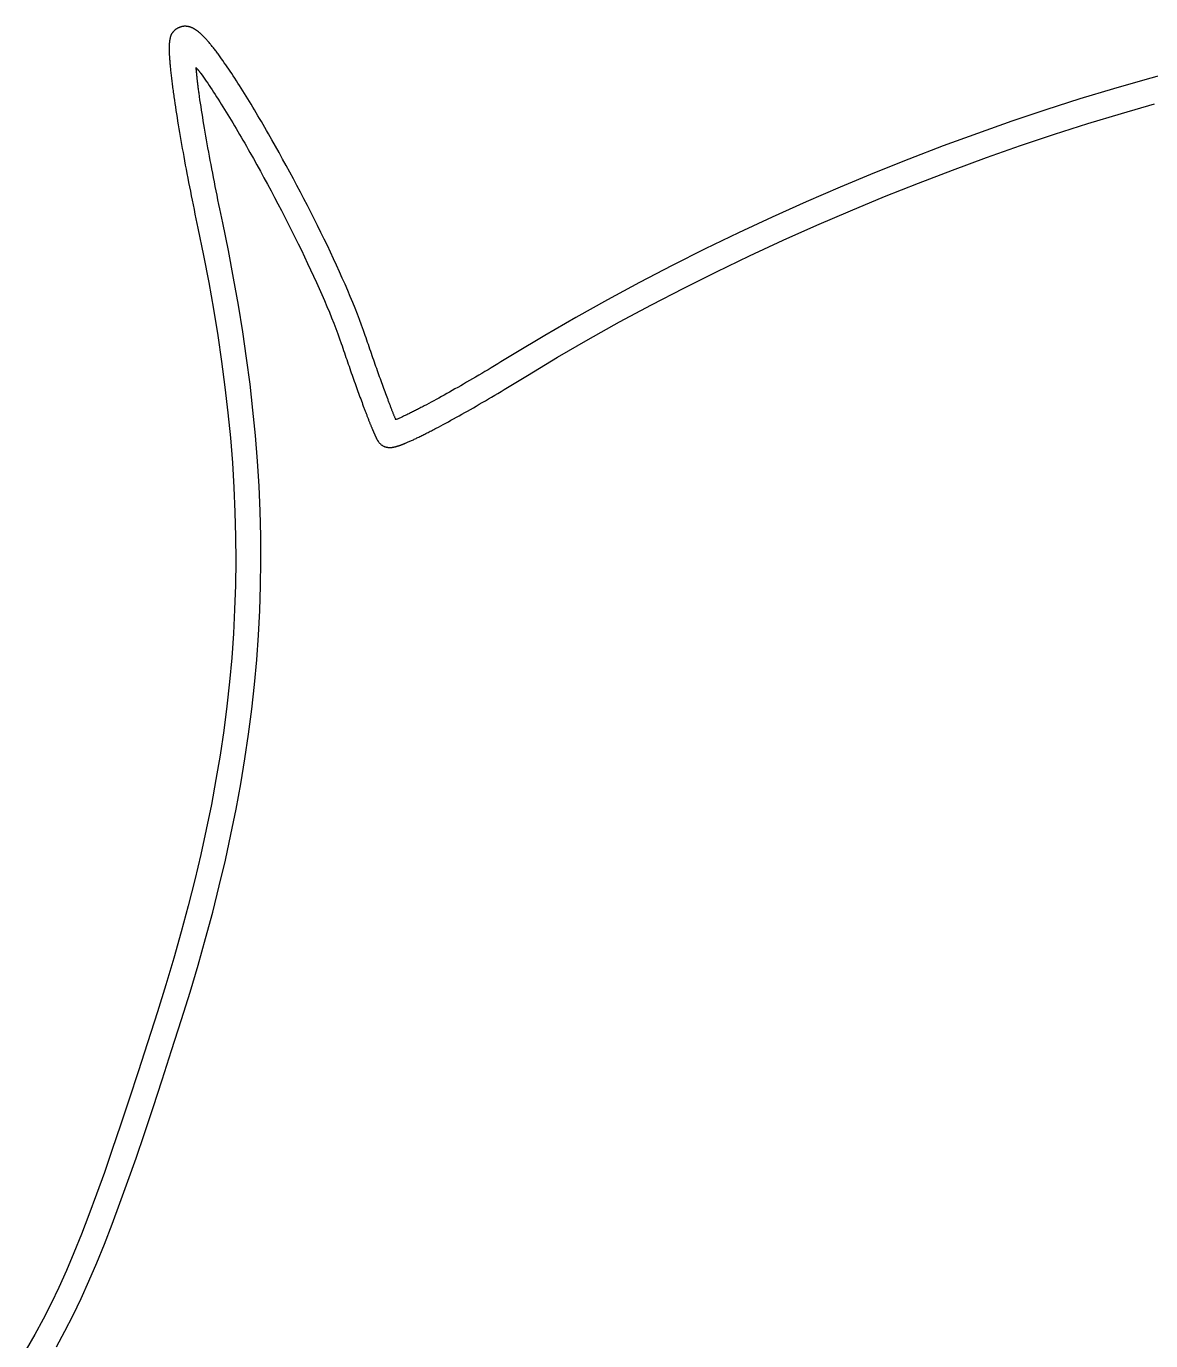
# Model space of a CAD drawing. Header units: metres. Extents: x 0 to 745, y 0 to 539.
# Drawn here: x 344.99 to 380.48, y 433.15 to 474.63 of the extents above; entities that cross this region are included whole.
import ezdxf

# ---------------------------------------------------------------- set-up
doc = ezdxf.new("R2010")
doc.units = ezdxf.units.M

msp = doc.modelspace()

# ---------------------------------------------------------------- linework, layer by layer
at = {"layer": '2', "color": 7}
for p, q in [((349.665817, 474.498399), (349.6578, 474.490622)), ((349.674133, 474.505998), (349.665817, 474.498399)), ((349.682731, 474.513415), (349.674133, 474.505998)), ((349.691598, 474.520645), (349.682731, 474.513415)), ((349.700718, 474.527685), (349.691598, 474.520645)), ((349.710077, 474.53453), (349.700718, 474.527685)), ((349.719659, 474.541175), (349.710077, 474.53453)), ((349.72945, 474.547617), (349.719659, 474.541175)), ((349.739436, 474.553851), (349.72945, 474.547617)), ((349.7496, 474.559873), (349.739436, 474.553851)), ((349.759928, 474.565678), (349.7496, 474.559873)), ((349.770406, 474.571263), (349.759928, 474.565678)), ((349.781019, 474.576622), (349.770406, 474.571263)), ((349.791751, 474.581752), (349.781019, 474.576622)), ((349.802588, 474.586648), (349.791751, 474.581752)), ((349.813515, 474.591306), (349.802588, 474.586648)), ((349.824517, 474.595722), (349.813515, 474.591306)), ((349.835579, 474.599891), (349.824517, 474.595722)), ((349.846687, 474.603809), (349.835579, 474.599891)), ((349.857825, 474.607472), (349.846687, 474.603809)), ((349.868979, 474.610875), (349.857825, 474.607472)), ((349.880134, 474.614015), (349.868979, 474.610875)), ((349.891274, 474.616886), (349.880134, 474.614015)), ((349.902386, 474.619485), (349.891274, 474.616886)), ((349.913454, 474.621807), (349.902386, 474.619485)), ((349.924464, 474.623848), (349.913454, 474.621807)), ((349.9354, 474.625603), (349.924464, 474.623848)), ((349.946247, 474.627069), (349.9354, 474.625603)), ((349.956992, 474.628241), (349.946247, 474.627069)), ((349.967618, 474.629114), (349.956992, 474.628241)), ((349.978112, 474.629685), (349.967618, 474.629114)), ((349.98845, 474.630009), (349.978112, 474.629685)), ((349.998621, 474.630146), (349.98845, 474.630009)), ((350.008628, 474.630101), (349.998621, 474.630146)), ((350.018474, 474.629882), (350.008628, 474.630101)), ((350.02816, 474.629492), (350.018474, 474.629882)), ((350.037689, 474.628939), (350.02816, 474.629492)), ((350.047062, 474.628226), (350.037689, 474.628939)), ((350.056283, 474.627361), (350.047062, 474.628226)), ((350.065352, 474.626348), (350.056283, 474.627361)), ((350.074274, 474.625193), (350.065352, 474.626348)), ((350.083049, 474.623903), (350.074274, 474.625193)), ((350.09168, 474.622481), (350.083049, 474.623903)), ((350.100169, 474.620935), (350.09168, 474.622481)), ((350.108518, 474.619269), (350.100169, 474.620935)), ((350.11673, 474.61749), (350.108518, 474.619269)), ((350.124807, 474.615602), (350.11673, 474.61749)), ((350.13275, 474.613612), (350.124807, 474.615602)), ((350.140563, 474.611525), (350.13275, 474.613612)), ((350.148247, 474.609346), (350.140563, 474.611525)), ((350.155805, 474.607082), (350.148247, 474.609346)), ((350.163239, 474.604738), (350.155805, 474.607082)), ((350.17055, 474.602319), (350.163239, 474.604738)), ((350.177742, 474.599832), (350.17055, 474.602319)), ((350.184817, 474.597281), (350.177742, 474.599832)), ((350.191776, 474.594672), (350.184817, 474.597281)), ((350.198622, 474.592012), (350.191776, 474.594672)), ((350.205357, 474.589305), (350.198622, 474.592012)), ((350.211983, 474.586557), (350.205357, 474.589305)), ((350.218503, 474.583774), (350.211983, 474.586557)), ((350.224918, 474.580962), (350.218503, 474.583774)), ((350.231232, 474.578125), (350.224918, 474.580962)), ((350.243626, 474.572376), (350.231232, 474.578125)), ((350.255755, 474.566518), (350.243626, 474.572376)), ((350.267629, 474.56055), (350.255755, 474.566518)), ((350.279259, 474.554475), (350.267629, 474.56055)), ((350.290656, 474.548292), (350.279259, 474.554475)), ((350.30183, 474.542004), (350.290656, 474.548292)), ((350.312791, 474.53561), (350.30183, 474.542004)), ((350.323549, 474.529112), (350.312791, 474.53561)), ((350.334115, 474.522511), (350.323549, 474.529112)), ((350.3445, 474.515807), (350.334115, 474.522511)), ((350.354714, 474.509003), (350.3445, 474.515807)), ((350.364767, 474.502098), (350.354714, 474.509003)), ((350.374669, 474.495093), (350.364767, 474.502098)), ((350.384431, 474.487991), (350.374669, 474.495093)), ((349.503323, 474.080969), (349.502927, 474.075126)), ((349.503742, 474.086796), (349.503323, 474.080969)), ((349.504184, 474.09261), (349.503742, 474.086796)), ((349.504651, 474.098413), (349.504184, 474.09261)), ((349.505144, 474.104209), (349.504651, 474.098413)), ((349.505664, 474.109999), (349.505144, 474.104209)), ((349.506212, 474.115785), (349.505664, 474.109999)), ((349.50679, 474.12157), (349.506212, 474.115785)), ((349.507399, 474.127356), (349.50679, 474.12157)), ((349.50804, 474.133146), (349.507399, 474.127356)), ((349.508714, 474.138942), (349.50804, 474.133146)), ((349.509423, 474.144745), (349.508714, 474.138942)), ((349.510167, 474.15056), (349.509423, 474.144745)), ((349.510947, 474.156387), (349.510167, 474.15056)), ((349.511766, 474.162229), (349.510947, 474.156387)), ((349.512624, 474.168089), (349.511766, 474.162229)), ((349.513522, 474.173969), (349.512624, 474.168089)), ((349.514462, 474.179871), (349.513522, 474.173969)), ((349.515444, 474.185798), (349.514462, 474.179871)), ((349.51647, 474.191751), (349.515444, 474.185798)), ((349.517542, 474.197734), (349.51647, 474.191751)), ((349.518659, 474.203748), (349.517542, 474.197734)), ((349.519825, 474.209796), (349.518659, 474.203748)), ((349.521038, 474.21588), (349.519825, 474.209796)), ((349.522302, 474.222003), (349.521038, 474.21588)), ((349.523617, 474.228166), (349.522302, 474.222003)), ((349.524984, 474.234373), (349.523617, 474.228166)), ((349.526351, 474.240648), (349.524984, 474.234373)), ((349.527687, 474.247019), (349.526351, 474.240648)), ((349.529015, 474.25349), (349.527687, 474.247019)), ((349.530359, 474.260064), (349.529015, 474.25349)), ((349.531741, 474.266745), (349.530359, 474.260064)), ((349.533186, 474.273537), (349.531741, 474.266745)), ((349.534716, 474.280443), (349.533186, 474.273537)), ((349.536356, 474.287469), (349.534716, 474.280443)), ((349.538127, 474.294617), (349.536356, 474.287469)), ((349.540054, 474.301891), (349.538127, 474.294617)), ((349.54216, 474.309296), (349.540054, 474.301891)), ((349.544468, 474.316835), (349.54216, 474.309296)), ((349.547002, 474.324511), (349.544468, 474.316835)), ((349.549785, 474.332329), (349.547002, 474.324511)), ((349.55284, 474.340293), (349.549785, 474.332329)), ((349.556191, 474.348406), (349.55284, 474.340293)), ((349.55986, 474.356672), (349.556191, 474.348406)), ((349.563872, 474.365095), (349.55986, 474.356672)), ((349.56825, 474.373678), (349.563872, 474.365095)), ((349.573017, 474.382427), (349.56825, 474.373678)), ((349.578196, 474.391344), (349.573017, 474.382427)), ((349.583811, 474.400433), (349.578196, 474.391344)), ((349.589884, 474.409699), (349.583811, 474.400433)), ((349.59644, 474.419144), (349.589884, 474.409699)), ((349.603502, 474.428773), (349.59644, 474.419144)), ((349.611093, 474.43859), (349.603502, 474.428773)), ((349.619236, 474.448598), (349.611093, 474.43859)), ((349.627955, 474.458801), (349.619236, 474.448598)), ((349.637273, 474.469204), (349.627955, 474.458801)), ((349.647214, 474.47981), (349.637273, 474.469204)), ((349.6578, 474.490622), (349.647214, 474.47981)), ((350.394064, 474.480791), (350.384431, 474.487991)), ((350.403578, 474.473494), (350.394064, 474.480791)), ((350.412982, 474.466102), (350.403578, 474.473494)), ((350.422289, 474.458615), (350.412982, 474.466102)), ((350.431507, 474.451035), (350.422289, 474.458615)), ((350.440648, 474.443362), (350.431507, 474.451035)), ((350.449721, 474.435598), (350.440648, 474.443362)), ((350.458738, 474.427743), (350.449721, 474.435598)), ((350.467708, 474.419798), (350.458738, 474.427743)), ((350.476642, 474.411765), (350.467708, 474.419798)), ((350.485551, 474.403643), (350.476642, 474.411765)), ((350.494445, 474.395435), (350.485551, 474.403643)), ((350.503333, 474.387141), (350.494445, 474.395435)), ((350.512228, 474.378762), (350.503333, 474.387141)), ((350.521138, 474.370299), (350.512228, 474.378762)), ((350.530075, 474.361753), (350.521138, 474.370299)), ((350.539048, 474.353125), (350.530075, 474.361753)), ((350.557075, 474.335573), (350.539048, 474.353125)), ((350.575176, 474.317591), (350.557075, 474.335573)), ((350.593356, 474.299179), (350.575176, 474.317591)), ((350.611618, 474.280337), (350.593356, 474.299179)), ((350.629966, 474.261065), (350.611618, 474.280337)), ((350.648404, 474.241361), (350.629966, 474.261065)), ((350.666936, 474.221226), (350.648404, 474.241361)), ((350.685566, 474.20066), (350.666936, 474.221226)), ((350.704298, 474.179661), (350.685566, 474.20066)), ((350.723136, 474.158231), (350.704298, 474.179661)), ((350.742082, 474.136368), (350.723136, 474.158231)), ((350.761143, 474.114072), (350.742082, 474.136368)), ((350.78032, 474.091343), (350.761143, 474.114072)), ((350.799619, 474.068181), (350.78032, 474.091343)), ((349.498535, 473.940095), (349.498508, 473.927104)), ((349.498508, 473.927104), (349.498542, 473.913984)), ((349.498622, 473.952957), (349.498535, 473.940095)), ((349.498542, 473.913984), (349.498634, 473.90073)), ((349.498769, 473.965695), (349.498622, 473.952957)), ((349.498634, 473.90073), (349.498784, 473.887341)), ((349.498978, 473.978309), (349.498769, 473.965695)), ((349.498784, 473.887341), (349.498993, 473.873815)), ((349.499248, 473.990803), (349.498978, 473.978309)), ((349.498993, 473.873815), (349.499259, 473.860147)), ((349.49958, 474.00318), (349.499248, 473.990803)), ((349.499259, 473.860147), (349.499583, 473.846337)), ((349.499976, 474.015441), (349.49958, 474.00318)), ((349.499583, 473.846337), (349.499962, 473.832382)), ((349.499962, 473.832382), (349.500398, 473.818278)), ((349.500434, 474.02759), (349.499976, 474.015441)), ((349.500398, 473.818278), (349.500889, 473.804024)), ((349.500957, 474.039629), (349.500434, 474.02759)), ((349.500889, 473.804024), (349.501434, 473.789616)), ((349.501544, 474.05156), (349.500957, 474.039629)), ((349.501434, 473.789616), (349.502034, 473.775053)), ((349.501862, 474.057486), (349.501544, 474.05156)), ((349.502198, 474.063388), (349.501862, 474.057486)), ((349.502034, 473.775053), (349.502688, 473.760332)), ((349.502553, 474.069267), (349.502198, 474.063388)), ((349.502927, 474.075126), (349.502553, 474.069267)), ((349.502688, 473.760332), (349.503395, 473.745451)), ((349.503395, 473.745451), (349.504155, 473.730406)), ((349.504155, 473.730406), (349.504967, 473.715195)), ((349.504967, 473.715195), (349.50583, 473.699816)), ((349.50583, 473.699816), (349.506745, 473.684267)), ((349.506745, 473.684267), (349.50771, 473.668544)), ((349.50771, 473.668544), (349.508725, 473.652645)), ((350.819042, 474.044585), (350.799619, 474.068181)), ((350.838595, 474.020555), (350.819042, 474.044585)), ((350.85828, 473.996091), (350.838595, 474.020555)), ((350.878102, 473.971192), (350.85828, 473.996091)), ((350.898064, 473.945858), (350.878102, 473.971192)), ((350.918171, 473.920089), (350.898064, 473.945858)), ((350.938426, 473.893884), (350.918171, 473.920089)), ((350.958833, 473.867243), (350.938426, 473.893884)), ((350.979396, 473.840167), (350.958833, 473.867243)), ((351.000119, 473.812653), (350.979396, 473.840167)), ((351.021006, 473.784703), (351.000119, 473.812653)), ((351.04206, 473.756316), (351.021006, 473.784703)), ((351.063286, 473.727492), (351.04206, 473.756316)), ((351.084688, 473.698229), (351.063286, 473.727492)), ((351.106269, 473.668529), (351.084688, 473.698229)), ((351.128033, 473.63839), (351.106269, 473.668529)), ((349.508725, 473.652645), (349.50979, 473.636568)), ((349.50979, 473.636568), (349.510904, 473.62031)), ((349.510904, 473.62031), (349.513213, 473.587268)), ((349.513213, 473.587268), (349.515711, 473.553542)), ((349.515711, 473.553542), (349.518396, 473.519136)), ((349.518396, 473.519136), (349.521268, 473.484054)), ((349.521268, 473.484054), (349.524326, 473.448301)), ((349.524326, 473.448301), (349.527568, 473.41188)), ((349.527568, 473.41188), (349.530994, 473.374796)), ((349.530994, 473.374796), (349.534603, 473.337054)), ((349.534603, 473.337054), (349.538393, 473.298657)), ((349.538393, 473.298657), (349.542363, 473.25961)), ((349.542363, 473.25961), (349.546513, 473.219916)), ((350.352579, 473.300371), (350.35, 473.326426)), ((350.35, 473.326426), (350.355376, 473.31948)), ((350.355157, 473.274325), (350.352579, 473.300371)), ((350.35774, 473.248264), (350.355157, 473.274325)), ((350.355376, 473.31948), (350.360609, 473.312815)), ((350.360609, 473.312815), (350.365711, 473.30641)), ((350.365711, 473.30641), (350.370693, 473.300243)), ((350.370693, 473.300243), (350.375566, 473.29429)), ((350.375566, 473.29429), (350.380341, 473.288531)), ((350.380341, 473.288531), (350.385028, 473.282942)), ((350.385028, 473.282942), (350.38964, 473.277501)), ((350.38964, 473.277501), (350.394186, 473.272186)), ((350.394186, 473.272186), (350.398678, 473.266975)), ((350.398678, 473.266975), (350.403127, 473.261845)), ((350.403127, 473.261845), (350.407544, 473.256774)), ((350.407544, 473.256774), (350.41194, 473.251741)), ((350.41194, 473.251741), (350.416325, 473.246722)), ((351.149984, 473.607813), (351.128033, 473.63839)), ((351.194395, 473.545385), (351.149984, 473.607813)), ((351.239436, 473.481309), (351.194395, 473.545385)), ((351.285089, 473.415615), (351.239436, 473.481309)), ((351.331337, 473.348335), (351.285089, 473.415615)), ((351.378165, 473.279499), (351.331337, 473.348335)), ((351.425554, 473.209139), (351.378165, 473.279499)), ((349.546513, 473.219916), (349.550841, 473.179581)), ((349.550841, 473.179581), (349.555347, 473.138608)), ((349.555347, 473.138608), (349.560029, 473.097001)), ((349.560029, 473.097001), (349.564886, 473.054765)), ((349.564886, 473.054765), (349.569917, 473.011905)), ((349.569917, 473.011905), (349.575122, 472.968423)), ((349.575122, 472.968423), (349.580499, 472.924325)), ((349.580499, 472.924325), (349.586047, 472.879615)), ((349.586047, 472.879615), (349.591765, 472.834297)), ((350.360335, 473.222163), (350.35774, 473.248264)), ((350.362949, 473.195997), (350.360335, 473.222163)), ((350.365586, 473.169742), (350.362949, 473.195997)), ((350.368255, 473.143373), (350.365586, 473.169742)), ((350.37096, 473.116866), (350.368255, 473.143373)), ((350.373708, 473.090196), (350.37096, 473.116866)), ((350.376506, 473.063338), (350.373708, 473.090196)), ((350.37936, 473.036267), (350.376506, 473.063338)), ((350.382276, 473.00896), (350.37936, 473.036267)), ((350.38526, 472.981391), (350.382276, 473.00896)), ((350.388318, 472.953536), (350.38526, 472.981391)), ((350.391458, 472.92537), (350.388318, 472.953536)), ((350.394685, 472.896869), (350.391458, 472.92537)), ((350.398005, 472.868008), (350.394685, 472.896869)), ((350.401425, 472.838762), (350.398005, 472.868008)), ((350.404951, 472.809107), (350.401425, 472.838762)), ((350.416325, 473.246722), (350.420712, 473.241695)), ((350.420712, 473.241695), (350.42511, 473.236638)), ((350.42511, 473.236638), (350.429532, 473.231529)), ((350.429532, 473.231529), (350.433987, 473.226346)), ((350.433987, 473.226346), (350.438487, 473.221066)), ((350.438487, 473.221066), (350.443043, 473.215667)), ((350.443043, 473.215667), (350.447666, 473.210126)), ((350.447666, 473.210126), (350.452367, 473.204422)), ((350.452367, 473.204422), (350.457157, 473.198532)), ((350.457157, 473.198532), (350.462047, 473.192435)), ((350.462047, 473.192435), (350.467048, 473.186106)), ((350.467048, 473.186106), (350.472171, 473.179525)), ((350.472171, 473.179525), (350.477427, 473.172669)), ((350.477427, 473.172669), (350.482827, 473.165516)), ((350.482827, 473.165516), (350.488381, 473.158044)), ((350.488381, 473.158044), (350.494102, 473.150229)), ((350.494102, 473.150229), (350.5, 473.142051)), ((350.5, 473.142051), (350.541654, 473.083487)), ((350.541654, 473.083487), (350.584069, 473.023112)), ((350.584069, 473.023112), (350.627226, 472.960961)), ((350.627226, 472.960961), (350.671101, 472.897073)), ((350.671101, 472.897073), (350.715674, 472.831483)), ((351.473488, 473.137286), (351.425554, 473.209139)), ((351.521951, 473.06397), (351.473488, 473.137286)), ((351.570925, 472.989223), (351.521951, 473.06397)), ((351.620394, 472.913075), (351.570925, 472.989223)), ((351.670341, 472.835558), (351.620394, 472.913075)), ((351.720748, 472.756702), (351.670341, 472.835558)), ((380.362122, 472.963013), (379.307033, 472.660303)), ((381.40651, 473.244813), (380.362122, 472.963013)), ((349.591765, 472.834297), (349.597652, 472.788375)), ((349.597652, 472.788375), (349.603707, 472.741853)), ((349.603707, 472.741853), (349.609929, 472.694736)), ((349.609929, 472.694736), (349.616317, 472.647028)), ((349.616317, 472.647028), (349.62287, 472.598732)), ((349.62287, 472.598732), (349.629587, 472.549855)), ((349.629587, 472.549855), (349.636466, 472.500398)), ((349.636466, 472.500398), (349.643508, 472.450368)), ((349.643508, 472.450368), (349.65071, 472.399767)), ((350.408589, 472.779018), (350.404951, 472.809107)), ((350.412346, 472.748471), (350.408589, 472.779018)), ((350.416227, 472.71744), (350.412346, 472.748471)), ((350.42024, 472.685902), (350.416227, 472.71744)), ((350.42439, 472.653831), (350.42024, 472.685902)), ((350.428684, 472.621204), (350.42439, 472.653831)), ((350.433128, 472.587995), (350.428684, 472.621204)), ((350.437728, 472.554179), (350.433128, 472.587995)), ((350.44249, 472.519733), (350.437728, 472.554179)), ((350.447422, 472.484632), (350.44249, 472.519733)), ((350.452528, 472.44885), (350.447422, 472.484632)), ((350.457816, 472.412364), (350.452528, 472.44885)), ((350.715674, 472.831483), (350.760923, 472.764229)), ((350.760923, 472.764229), (350.806825, 472.695348)), ((350.806825, 472.695348), (350.85336, 472.624876)), ((350.85336, 472.624876), (350.900506, 472.552851)), ((350.900506, 472.552851), (350.948241, 472.479309)), ((350.948241, 472.479309), (350.996543, 472.404287)), ((351.771601, 472.676539), (351.720748, 472.756702)), ((351.82288, 472.595099), (351.771601, 472.676539)), ((351.87457, 472.512413), (351.82288, 472.595099)), ((351.926654, 472.428513), (351.87457, 472.512413)), ((351.979115, 472.343429), (351.926654, 472.428513)), ((379.307033, 472.660303), (378.242912, 472.33726)), ((349.65071, 472.399767), (349.658072, 472.348601)), ((349.658072, 472.348601), (349.665592, 472.296873)), ((349.665592, 472.296873), (349.681107, 472.191765)), ((349.681107, 472.191765), (349.697252, 472.084505)), ((349.697252, 472.084505), (349.714019, 471.975142)), ((350.472988, 472.309575), (350.457816, 472.412364)), ((350.488795, 472.204555), (350.472988, 472.309575)), ((350.505228, 472.097358), (350.488795, 472.204555)), ((350.52228, 471.988037), (350.505228, 472.097358)), ((350.996543, 472.404287), (351.045391, 472.327822)), ((351.045391, 472.327822), (351.094764, 472.249951)), ((351.094764, 472.249951), (351.144639, 472.17071)), ((351.144639, 472.17071), (351.194994, 472.090138)), ((351.194994, 472.090138), (351.24581, 472.00827)), ((351.24581, 472.00827), (351.297063, 471.925143)), ((352.031936, 472.257192), (351.979115, 472.343429)), ((352.085101, 472.169834), (352.031936, 472.257192)), ((352.138592, 472.081385), (352.085101, 472.169834)), ((352.192392, 471.991876), (352.138592, 472.081385)), ((378.242912, 472.33726), (377.171429, 471.994458)), ((379.551362, 471.881982), (380.5943, 472.181524)), ((349.714019, 471.975142), (349.731401, 471.863726)), ((349.731401, 471.863726), (349.749391, 471.750308)), ((349.749391, 471.750308), (349.76798, 471.634937)), ((349.76798, 471.634937), (349.787162, 471.517663)), ((350.539944, 471.876646), (350.52228, 471.988037)), ((350.558211, 471.763237), (350.539944, 471.876646)), ((350.577075, 471.647864), (350.558211, 471.763237)), ((350.596527, 471.53058), (350.577075, 471.647864)), ((351.297063, 471.925143), (351.348731, 471.840794)), ((351.348731, 471.840794), (351.400795, 471.755261)), ((351.400795, 471.755261), (351.453231, 471.668579)), ((351.453231, 471.668579), (351.506018, 471.580787)), ((352.246486, 471.901338), (352.192392, 471.991876)), ((352.300856, 471.809802), (352.246486, 471.901338)), ((352.355485, 471.7173), (352.300856, 471.809802)), ((352.410356, 471.623862), (352.355485, 471.7173)), ((352.465454, 471.529518), (352.410356, 471.623862)), ((376.094255, 471.632474), (375.013058, 471.251883)), ((377.171429, 471.994458), (376.094255, 471.632474)), ((378.498668, 471.56235), (379.551362, 471.881982)), ((349.787162, 471.517663), (349.80693, 471.398538)), ((349.80693, 471.398538), (349.827275, 471.277609)), ((349.827275, 471.277609), (349.848192, 471.154929)), ((350.616561, 471.411438), (350.596527, 471.53058)), ((350.637168, 471.290491), (350.616561, 471.411438)), ((350.658341, 471.167793), (350.637168, 471.290491)), ((351.506018, 471.580787), (351.559135, 471.49192)), ((351.559135, 471.49192), (351.612559, 471.402016)), ((351.612559, 471.402016), (351.66627, 471.311111)), ((351.66627, 471.311111), (351.720245, 471.219243)), ((351.720245, 471.219243), (351.774463, 471.126448)), ((352.52076, 471.434301), (352.465454, 471.529518)), ((352.576258, 471.338241), (352.52076, 471.434301)), ((352.631931, 471.241369), (352.576258, 471.338241)), ((352.687763, 471.143716), (352.631931, 471.241369)), ((375.013058, 471.251883), (373.929509, 470.85326)), ((376.371021, 470.865106), (377.437971, 471.2232)), ((377.437971, 471.2232), (378.498668, 471.56235)), ((349.848192, 471.154929), (349.869671, 471.030546)), ((349.869671, 471.030546), (349.891706, 470.904511)), ((349.891706, 470.904511), (349.91429, 470.776874)), ((349.91429, 470.776874), (349.937416, 470.647685)), ((350.680073, 471.043397), (350.658341, 471.167793)), ((350.702356, 470.917356), (350.680073, 471.043397)), ((350.725183, 470.789723), (350.702356, 470.917356)), ((350.748545, 470.660551), (350.725183, 470.789723)), ((351.774463, 471.126448), (351.828902, 471.032764)), ((351.828902, 471.032764), (351.883541, 470.938226)), ((351.883541, 470.938226), (351.938358, 470.842872)), ((351.938358, 470.842872), (351.993332, 470.746739)), ((352.743736, 471.045313), (352.687763, 471.143716)), ((352.856011, 470.846447), (352.743736, 471.045313)), ((352.968583, 470.645092), (352.856011, 470.846447)), ((373.929509, 470.85326), (372.845278, 470.437182)), ((375.299572, 470.488644), (376.371021, 470.865106)), ((349.937416, 470.647685), (349.961075, 470.516993)), ((349.961075, 470.516993), (349.98526, 470.38485)), ((349.98526, 470.38485), (350.009965, 470.251305)), ((350.772436, 470.529894), (350.748545, 470.660551)), ((350.796847, 470.397805), (350.772436, 470.529894)), ((350.821772, 470.264337), (350.796847, 470.397805)), ((351.993332, 470.746739), (352.04844, 470.649864)), ((352.04844, 470.649864), (352.159007, 470.453963)), ((352.159007, 470.453963), (352.269928, 470.255389)), ((353.081302, 470.441503), (352.968583, 470.645092)), ((353.194018, 470.235936), (353.081302, 470.441503)), ((372.845278, 470.437182), (371.762033, 470.004223)), ((374.225374, 470.094386), (375.299572, 470.488644)), ((350.009965, 470.251305), (350.035181, 470.116407)), ((350.035181, 470.116407), (350.060902, 469.980208)), ((350.060902, 469.980208), (350.08712, 469.842758)), ((350.847203, 470.129544), (350.821772, 470.264337)), ((350.873131, 469.993478), (350.847203, 470.129544)), ((350.899551, 469.856193), (350.873131, 469.993478)), ((352.269928, 470.255389), (352.381047, 470.054426)), ((352.381047, 470.054426), (352.492205, 469.85136)), ((353.306582, 470.028647), (353.194018, 470.235936)), ((353.418843, 469.819893), (353.306582, 470.028647)), ((371.762033, 470.004223), (370.681446, 469.55496)), ((373.15018, 469.682907), (374.225374, 470.094386)), ((350.08712, 469.842758), (350.113827, 469.704105)), ((350.113827, 469.704105), (350.141017, 469.564301)), ((350.141017, 469.564301), (350.168682, 469.423395)), ((350.926453, 469.717741), (350.899551, 469.856193)), ((350.953831, 469.578177), (350.926453, 469.717741)), ((350.981676, 469.437554), (350.953831, 469.578177)), ((352.492205, 469.85136), (352.603244, 469.646477)), ((352.603244, 469.646477), (352.714006, 469.440062)), ((353.530653, 469.609928), (353.418843, 469.819893)), ((353.64186, 469.399011), (353.530653, 469.609928)), ((370.681446, 469.55496), (369.605186, 469.089967)), ((372.075741, 469.25478), (373.15018, 469.682907)), ((350.168682, 469.423395), (350.196814, 469.281438)), ((350.196814, 469.281438), (350.225407, 469.138479)), ((350.225407, 469.138479), (350.254453, 468.994569)), ((351.009982, 469.295924), (350.981676, 469.437554)), ((351.038741, 469.15334), (351.009982, 469.295924)), ((351.067945, 469.009857), (351.038741, 469.15334)), ((352.714006, 469.440062), (352.824334, 469.232401)), ((352.824334, 469.232401), (352.934069, 469.023778)), ((353.752316, 469.187395), (353.64186, 469.399011)), ((353.86187, 468.975337), (353.752316, 469.187395)), ((371.00381, 468.81058), (372.075741, 469.25478)), ((350.254453, 468.994569), (350.283944, 468.849757)), ((350.283944, 468.849757), (350.313873, 468.704094)), ((350.313873, 468.704094), (350.344233, 468.55763)), ((351.097587, 468.865527), (351.067945, 469.009857)), ((351.127659, 468.720404), (351.097587, 468.865527)), ((351.158154, 468.57454), (351.127659, 468.720404)), ((352.934069, 469.023778), (353.043053, 468.814481)), ((353.043053, 468.814481), (353.15113, 468.604794)), ((353.970373, 468.763094), (353.86187, 468.975337)), ((354.077676, 468.550921), (353.970373, 468.763094)), ((369.605186, 469.089967), (368.534922, 468.609821)), ((369.936138, 468.35088), (371.00381, 468.81058)), ((350.344233, 468.55763), (350.375016, 468.410415)), ((350.375016, 468.410415), (350.406216, 468.262498)), ((351.189064, 468.427989), (351.158154, 468.57454)), ((351.369001, 467.551146), (351.189064, 468.427989)), ((353.15113, 468.604794), (353.25814, 468.395003)), ((353.25814, 468.395003), (353.363926, 468.185394)), ((354.183627, 468.339074), (354.077676, 468.550921)), ((354.288078, 468.12781), (354.183627, 468.339074)), ((368.534922, 468.609821), (367.472325, 468.115096)), ((368.874477, 467.876254), (369.936138, 468.35088)), ((350.406216, 468.262498), (350.584204, 467.395702)), ((353.363926, 468.185394), (353.46833, 467.976251)), ((353.46833, 467.976251), (353.571194, 467.767861)), ((354.390879, 467.917383), (354.288078, 468.12781)), ((354.49188, 467.708051), (354.390879, 467.917383)), ((367.472325, 468.115096), (366.419063, 467.60637)), ((367.820579, 467.387277), (368.874477, 467.876254)), ((351.53455, 466.68664), (351.369001, 467.551146)), ((353.571194, 467.767861), (353.67236, 467.560509)), ((353.67236, 467.560509), (353.77167, 467.35448)), ((354.590931, 467.500069), (354.49188, 467.708051)), ((354.687883, 467.293692), (354.590931, 467.500069)), ((366.419063, 467.60637), (365.376808, 467.084216)), ((350.584204, 467.395702), (350.748012, 466.541905)), ((353.77167, 467.35448), (353.868967, 467.150061)), ((353.868967, 467.150061), (353.964092, 466.947536)), ((354.782585, 467.089179), (354.687883, 467.293692)), ((354.874888, 466.886783), (354.782585, 467.089179)), ((365.376808, 467.084216), (364.347229, 466.549211)), ((366.776196, 466.884522), (367.820579, 467.387277)), ((351.685669, 465.83365), (351.53455, 466.68664)), ((353.964092, 466.947536), (354.056887, 466.747191)), ((354.056887, 466.747191), (354.147195, 466.549313)), ((354.964642, 466.686761), (354.874888, 466.886783)), ((355.051698, 466.489369), (354.964642, 466.686761)), ((365.74308, 466.368563), (366.776196, 466.884522)), ((350.748012, 466.541905), (350.897596, 465.70024)), ((354.147195, 466.549313), (354.234858, 466.354185)), ((354.234858, 466.354185), (354.319717, 466.162095)), ((355.135905, 466.294864), (355.051698, 466.489369)), ((355.217114, 466.1035), (355.135905, 466.294864)), ((364.347229, 466.549211), (363.331995, 466.00193)), ((364.722983, 465.839974), (365.74308, 466.368563)), ((351.822316, 464.991353), (351.685669, 465.83365)), ((354.319717, 466.162095), (354.401615, 465.973326)), ((354.401615, 465.973326), (354.480394, 465.788166)), ((354.480394, 465.788166), (354.555896, 465.606899)), ((355.295175, 465.915535), (355.217114, 466.1035)), ((355.369939, 465.731224), (355.295175, 465.915535)), ((363.331995, 466.00193), (362.332776, 465.442948)), ((363.717655, 465.299329), (364.722983, 465.839974)), ((350.897596, 465.70024), (351.032909, 464.869836)), ((354.555896, 465.606899), (354.627963, 465.429811)), ((354.627963, 465.429811), (354.696437, 465.257188)), ((355.441255, 465.550823), (355.369939, 465.731224)), ((355.508973, 465.374587), (355.441255, 465.550823)), ((355.572945, 465.202774), (355.508973, 465.374587)), ((362.332776, 465.442948), (361.351243, 464.872842)), ((351.944449, 464.158926), (351.822316, 464.991353)), ((354.696437, 465.257188), (354.761161, 465.089315)), ((354.761161, 465.089315), (354.821976, 464.926477)), ((355.63302, 465.035639), (355.572945, 465.202774)), ((355.689048, 464.873438), (355.63302, 465.035639)), ((362.728851, 464.747203), (363.717655, 465.299329)), ((351.032909, 464.869836), (351.153907, 464.049827)), ((354.821976, 464.926477), (354.878724, 464.768961)), ((354.878724, 464.768961), (354.931248, 464.617051)), ((354.931248, 464.617051), (354.956049, 464.543773)), ((354.956049, 464.543773), (354.980825, 464.47078)), ((355.713608, 464.800881), (355.689048, 464.873438)), ((355.738151, 464.728603), (355.713608, 464.800881)), ((355.762668, 464.65663), (355.738151, 464.728603)), ((355.787147, 464.584989), (355.762668, 464.65663)), ((355.811578, 464.513707), (355.787147, 464.584989)), ((361.351243, 464.872842), (360.389064, 464.292187)), ((361.75832, 464.184168), (362.728851, 464.747203)), ((352.052025, 463.335549), (351.944449, 464.158926)), ((354.980825, 464.47078), (355.005566, 464.398098)), ((355.005566, 464.398098), (355.030264, 464.325752)), ((355.030264, 464.325752), (355.054909, 464.253768)), ((355.054909, 464.253768), (355.079492, 464.182173)), ((355.079492, 464.182173), (355.104003, 464.110991)), ((355.835952, 464.442812), (355.811578, 464.513707)), ((355.860259, 464.37233), (355.835952, 464.442812)), ((355.884487, 464.302289), (355.860259, 464.37233)), ((355.908628, 464.232715), (355.884487, 464.302289)), ((355.93267, 464.163635), (355.908628, 464.232715)), ((355.956604, 464.095077), (355.93267, 464.163635)), ((360.179787, 464.163937), (360.075954, 464.100692)), ((360.284169, 464.227775), (360.179787, 464.163937)), ((360.389064, 464.292187), (360.284169, 464.227775)), ((360.807816, 463.610799), (361.75832, 464.184168)), ((351.153907, 464.049827), (351.260544, 463.239341)), ((355.104003, 464.110991), (355.128434, 464.040248)), ((355.128434, 464.040248), (355.152775, 463.969971)), ((355.152775, 463.969971), (355.177016, 463.900184)), ((355.177016, 463.900184), (355.20115, 463.830914)), ((355.20115, 463.830914), (355.225166, 463.762186)), ((355.225166, 463.762186), (355.249056, 463.694027)), ((355.980419, 464.027067), (355.956604, 464.095077)), ((356.004106, 463.959632), (355.980419, 464.027067)), ((356.027653, 463.8928), (356.004106, 463.959632)), ((356.051052, 463.826597), (356.027653, 463.8928)), ((356.074291, 463.761051), (356.051052, 463.826597)), ((356.097361, 463.696188), (356.074291, 463.761051)), ((359.466676, 463.734796), (359.367775, 463.676261)), ((359.566397, 463.794063), (359.466676, 463.734796)), ((359.6669, 463.854043), (359.566397, 463.794063)), ((359.768145, 463.914716), (359.6669, 463.854043)), ((359.870095, 463.976061), (359.768145, 463.914716)), ((359.972711, 464.03806), (359.870095, 463.976061)), ((360.075954, 464.100692), (359.972711, 464.03806)), ((352.145002, 462.520398), (352.052025, 463.335549)), ((355.249056, 463.694027), (355.272809, 463.626461)), ((355.272809, 463.626461), (355.296417, 463.559514)), ((355.296417, 463.559514), (355.319871, 463.493213)), ((355.319871, 463.493213), (355.343161, 463.427583)), ((355.343161, 463.427583), (355.366278, 463.362649)), ((355.366278, 463.362649), (355.389214, 463.298438)), ((355.389214, 463.298438), (355.411957, 463.234975)), ((356.120251, 463.632036), (356.097361, 463.696188)), ((356.142952, 463.568621), (356.120251, 463.632036)), ((356.165453, 463.505971), (356.142952, 463.568621)), ((356.187743, 463.444112), (356.165453, 463.505971)), ((356.209813, 463.383072), (356.187743, 463.444112)), ((356.231653, 463.322877), (356.209813, 463.383072)), ((356.253252, 463.263555), (356.231653, 463.322877)), ((358.793743, 463.341555), (358.70166, 463.288707)), ((358.886916, 463.395276), (358.793743, 463.341555)), ((358.98114, 463.449848), (358.886916, 463.395276)), ((359.076377, 463.505253), (358.98114, 463.449848)), ((359.172587, 463.56147), (359.076377, 463.505253)), ((359.269733, 463.618479), (359.172587, 463.56147)), ((359.367775, 463.676261), (359.269733, 463.618479)), ((360.283001, 463.291034), (360.38677, 463.353756)), ((360.38677, 463.353756), (360.491171, 463.417112)), ((360.491171, 463.417112), (360.596169, 463.481083)), ((360.596169, 463.481083), (360.701729, 463.545652)), ((360.701729, 463.545652), (360.807816, 463.610799)), ((351.260544, 463.239341), (351.352774, 462.437512)), ((355.411957, 463.234975), (355.434501, 463.172285)), ((355.434501, 463.172285), (355.456834, 463.110396)), ((355.456834, 463.110396), (355.478949, 463.049331)), ((355.478949, 463.049331), (355.500835, 462.989118)), ((355.500835, 462.989118), (355.522484, 462.929781)), ((355.522484, 462.929781), (355.543886, 462.871347)), ((356.274601, 463.205132), (356.253252, 463.263555)), ((356.295688, 463.147636), (356.274601, 463.205132)), ((356.316505, 463.091094), (356.295688, 463.147636)), ((356.33704, 463.035532), (356.316505, 463.091094)), ((356.357284, 462.980977), (356.33704, 463.035532)), ((356.377226, 462.927458), (356.357284, 462.980977)), ((356.396856, 462.875), (356.377226, 462.927458)), ((358.008831, 462.89971), (357.928285, 462.855607)), ((358.090813, 462.944864), (358.008831, 462.89971)), ((358.174193, 462.991049), (358.090813, 462.944864)), ((358.258931, 463.038246), (358.174193, 462.991049)), ((358.34499, 463.086435), (358.258931, 463.038246)), ((358.432331, 463.135595), (358.34499, 463.086435)), ((358.520915, 463.185707), (358.432331, 463.135595)), ((358.610704, 463.236751), (358.520915, 463.185707)), ((358.70166, 463.288707), (358.610704, 463.236751)), ((359.577264, 462.871297), (359.675626, 462.92906)), ((359.675626, 462.92906), (359.774865, 462.987587)), ((359.774865, 462.987587), (359.874947, 463.04686)), ((359.874947, 463.04686), (359.975837, 463.106859)), ((359.975837, 463.106859), (360.077499, 463.167567)), ((360.077499, 463.167567), (360.179899, 463.228965)), ((360.179899, 463.228965), (360.283001, 463.291034)), ((352.223339, 461.712652), (352.145002, 462.520398)), ((355.543886, 462.871347), (355.565032, 462.813841)), ((355.565032, 462.813841), (355.585913, 462.757289)), ((355.585913, 462.757289), (355.606519, 462.701717)), ((355.606519, 462.701717), (355.626842, 462.64715)), ((355.626842, 462.64715), (355.646872, 462.593614)), ((355.646872, 462.593614), (355.656776, 462.567242)), ((355.656776, 462.567242), (355.666606, 462.54114)), ((355.666606, 462.54114), (355.676361, 462.515309)), ((355.676361, 462.515309), (355.68604, 462.489753)), ((355.68604, 462.489753), (355.695641, 462.464473)), ((356.406548, 462.849177), (356.396856, 462.875)), ((356.416154, 462.823627), (356.406548, 462.849177)), ((356.425672, 462.798356), (356.416154, 462.823627)), ((356.4351, 462.773366), (356.425672, 462.798356)), ((356.444438, 462.748663), (356.4351, 462.773366)), ((356.453685, 462.724251), (356.444438, 462.748663)), ((356.462838, 462.700132), (356.453685, 462.724251)), ((356.471898, 462.676313), (356.462838, 462.700132)), ((356.480862, 462.652796), (356.471898, 462.676313)), ((356.48973, 462.629586), (356.480862, 462.652796)), ((356.4985, 462.606686), (356.48973, 462.629586)), ((356.507171, 462.584102), (356.4985, 462.606686)), ((356.515742, 462.561837), (356.507171, 462.584102)), ((356.524212, 462.539895), (356.515742, 462.561837)), ((356.53258, 462.51828), (356.524212, 462.539895)), ((356.540844, 462.496997), (356.53258, 462.51828)), ((356.549003, 462.476049), (356.540844, 462.496997)), ((356.557056, 462.455441), (356.549003, 462.476049)), ((357.210384, 462.477047), (357.179113, 462.46134)), ((357.242137, 462.49308), (357.210384, 462.477047)), ((357.274365, 462.509437), (357.242137, 462.49308)), ((357.30706, 462.526113), (357.274365, 462.509437)), ((357.340217, 462.543107), (357.30706, 462.526113)), ((357.373827, 462.560415), (357.340217, 462.543107)), ((357.407884, 462.578034), (357.373827, 462.560415)), ((357.442381, 462.595961), (357.407884, 462.578034)), ((357.47731, 462.614194), (357.442381, 462.595961)), ((357.512666, 462.632728), (357.47731, 462.614194)), ((357.54844, 462.651562), (357.512666, 462.632728)), ((357.621229, 462.690109), (357.54844, 462.651562)), ((357.695647, 462.729807), (357.621229, 462.690109)), ((357.771654, 462.770636), (357.695647, 462.729807)), ((357.849213, 462.812576), (357.771654, 462.770636)), ((357.928285, 462.855607), (357.849213, 462.812576)), ((358.826187, 462.438919), (358.916262, 462.489903)), ((358.916262, 462.489903), (359.007496, 462.541799)), ((359.007496, 462.541799), (359.099853, 462.594589)), ((359.099853, 462.594589), (359.193299, 462.648254)), ((359.193299, 462.648254), (359.287798, 462.702776)), ((359.287798, 462.702776), (359.383315, 462.758136)), ((359.383315, 462.758136), (359.479816, 462.814316)), ((359.479816, 462.814316), (359.577264, 462.871297)), ((351.352774, 462.437512), (351.430554, 461.643469)), ((355.695641, 462.464473), (355.705164, 462.439473)), ((355.705164, 462.439473), (355.714606, 462.414754)), ((355.714606, 462.414754), (355.723968, 462.390319)), ((355.723968, 462.390319), (355.733246, 462.366171)), ((355.733246, 462.366171), (355.742442, 462.342312)), ((355.742442, 462.342312), (355.751552, 462.318744)), ((355.751552, 462.318744), (355.760576, 462.29547)), ((355.760576, 462.29547), (355.769513, 462.272493)), ((355.769513, 462.272493), (355.778362, 462.249814)), ((355.778362, 462.249814), (355.787121, 462.227437)), ((355.787121, 462.227437), (355.795788, 462.205363)), ((355.795788, 462.205363), (355.804364, 462.183595)), ((355.804364, 462.183595), (355.812846, 462.162136)), ((355.812846, 462.162136), (355.821234, 462.140988)), ((355.821234, 462.140988), (355.829526, 462.120154)), ((355.829526, 462.120154), (355.837721, 462.099635)), ((355.837721, 462.099635), (355.845817, 462.079435)), ((355.845817, 462.079435), (355.853814, 462.059555)), ((355.853814, 462.059555), (355.861711, 462.039999)), ((356.565002, 462.435177), (356.557056, 462.455441)), ((356.572839, 462.41526), (356.565002, 462.435177)), ((356.580566, 462.395696), (356.572839, 462.41526)), ((356.588183, 462.376487), (356.580566, 462.395696)), ((356.595687, 462.357639), (356.588183, 462.376487)), ((356.603079, 462.339155), (356.595687, 462.357639)), ((356.610355, 462.32104), (356.603079, 462.339155)), ((356.617516, 462.303297), (356.610355, 462.32104)), ((356.624561, 462.28593), (356.617516, 462.303297)), ((356.631487, 462.268945), (356.624561, 462.28593)), ((356.638293, 462.252344), (356.631487, 462.268945)), ((356.64498, 462.236132), (356.638293, 462.252344)), ((356.651544, 462.220313), (356.64498, 462.236132)), ((356.651622, 462.22013), (356.651544, 462.220313)), ((356.651695, 462.219954), (356.651622, 462.22013)), ((356.651763, 462.219783), (356.651695, 462.219954)), ((356.651827, 462.219617), (356.651763, 462.219783)), ((356.651886, 462.219456), (356.651827, 462.219617)), ((356.651942, 462.2193), (356.651886, 462.219456)), ((356.651995, 462.219147), (356.651942, 462.2193)), ((356.652045, 462.218999), (356.651995, 462.219147)), ((356.652092, 462.218853), (356.652045, 462.218999)), ((356.652136, 462.21871), (356.652092, 462.218853)), ((356.652179, 462.218569), (356.652136, 462.21871)), ((356.65222, 462.21843), (356.652179, 462.218569)), ((356.65226, 462.218293), (356.65222, 462.21843)), ((356.652299, 462.218156), (356.65226, 462.218293)), ((356.652337, 462.218021), (356.652299, 462.218156)), ((356.652375, 462.217885), (356.652337, 462.218021)), ((356.652413, 462.21775), (356.652375, 462.217885)), ((356.652451, 462.217613), (356.652413, 462.21775)), ((356.652491, 462.217476), (356.652451, 462.217613)), ((356.652531, 462.217337), (356.652491, 462.217476)), ((356.652573, 462.217196), (356.652531, 462.217337)), ((356.652616, 462.217053), (356.652573, 462.217196)), ((356.652662, 462.216907), (356.652616, 462.217053)), ((356.65271, 462.216759), (356.652662, 462.216907)), ((356.652761, 462.216606), (356.65271, 462.216759)), ((356.652815, 462.21645), (356.652761, 462.216606)), ((356.652872, 462.216289), (356.652815, 462.21645)), ((356.652934, 462.216123), (356.652872, 462.216289)), ((356.652999, 462.215952), (356.652934, 462.216123)), ((356.653069, 462.215776), (356.652999, 462.215952)), ((356.653144, 462.215593), (356.653069, 462.215776)), ((356.653714, 462.215824), (356.653144, 462.215593)), ((356.654248, 462.21604), (356.653714, 462.215824)), ((356.65475, 462.216239), (356.654248, 462.21604)), ((356.655221, 462.216425), (356.65475, 462.216239)), ((356.655664, 462.216598), (356.655221, 462.216425)), ((356.656082, 462.21676), (356.655664, 462.216598)), ((356.656476, 462.21691), (356.656082, 462.21676)), ((356.656851, 462.217051), (356.656476, 462.21691)), ((356.657207, 462.217184), (356.656851, 462.217051)), ((356.657549, 462.21731), (356.657207, 462.217184)), ((356.657877, 462.217429), (356.657549, 462.21731)), ((356.658195, 462.217544), (356.657877, 462.217429)), ((356.658506, 462.217655), (356.658195, 462.217544)), ((356.658811, 462.217763), (356.658506, 462.217655)), ((356.659113, 462.21787), (356.658811, 462.217763)), ((356.659415, 462.217976), (356.659113, 462.21787)), ((356.659719, 462.218084), (356.659415, 462.217976)), ((356.660029, 462.218193), (356.659719, 462.218084)), ((356.660345, 462.218305), (356.660029, 462.218193)), ((356.660671, 462.218422), (356.660345, 462.218305)), ((356.661009, 462.218544), (356.660671, 462.218422)), ((356.661363, 462.218673), (356.661009, 462.218544)), ((356.661733, 462.218809), (356.661363, 462.218673)), ((356.662124, 462.218954), (356.661733, 462.218809)), ((356.662537, 462.219109), (356.662124, 462.218954)), ((356.662974, 462.219275), (356.662537, 462.219109)), ((356.663439, 462.219454), (356.662974, 462.219275)), ((356.663934, 462.219646), (356.663439, 462.219454)), ((356.664462, 462.219852), (356.663934, 462.219646)), ((356.665024, 462.220074), (356.664462, 462.219852)), ((356.665624, 462.220313), (356.665024, 462.220074)), ((356.685792, 462.228867), (356.665624, 462.220313)), ((356.706582, 462.237806), (356.685792, 462.228867)), ((356.727986, 462.247129), (356.706582, 462.237806)), ((356.749998, 462.256832), (356.727986, 462.247129)), ((356.77261, 462.266913), (356.749998, 462.256832)), ((356.795816, 462.277367), (356.77261, 462.266913)), ((356.819609, 462.288193), (356.795816, 462.277367)), ((356.843981, 462.299387), (356.819609, 462.288193)), ((356.868926, 462.310946), (356.843981, 462.299387)), ((356.894436, 462.322867), (356.868926, 462.310946)), ((356.920505, 462.335148), (356.894436, 462.322867)), ((356.947126, 462.347784), (356.920505, 462.335148)), ((356.974291, 462.360774), (356.947126, 462.347784)), ((357.001994, 462.374114), (356.974291, 462.360774)), ((357.030228, 462.387801), (357.001994, 462.374114)), ((357.058986, 462.401833), (357.030228, 462.387801)), ((357.08826, 462.416205), (357.058986, 462.401833)), ((357.118044, 462.430916), (357.08826, 462.416205)), ((357.148331, 462.445962), (357.118044, 462.430916)), ((357.179113, 462.46134), (357.148331, 462.445962)), ((358.073443, 462.024177), (358.15151, 462.066116)), ((358.15151, 462.066116), (358.231052, 462.109134)), ((358.231052, 462.109134), (358.312034, 462.153212)), ((358.312034, 462.153212), (358.39442, 462.198333)), ((358.39442, 462.198333), (358.478175, 462.244477)), ((358.478175, 462.244477), (358.563265, 462.291626)), ((358.563265, 462.291626), (358.649653, 462.339762)), ((358.649653, 462.339762), (358.737306, 462.388866)), ((358.737306, 462.388866), (358.826187, 462.438919)), ((351.430554, 461.643469), (351.493836, 460.856344)), ((352.286994, 460.911489), (352.223339, 461.712652)), ((355.861711, 462.039999), (355.869505, 462.020769)), ((355.869505, 462.020769), (355.877197, 462.001867)), ((355.877197, 462.001867), (355.884784, 461.983295)), ((355.884784, 461.983295), (355.892265, 461.965057)), ((355.892265, 461.965057), (355.89964, 461.947154)), ((355.89964, 461.947154), (355.906907, 461.929589)), ((355.906907, 461.929589), (355.914064, 461.912364)), ((355.914064, 461.912364), (355.917603, 461.903879)), ((355.917603, 461.903879), (355.921115, 461.895478)), ((355.921115, 461.895478), (355.924598, 461.887161)), ((355.924598, 461.887161), (355.928055, 461.878927)), ((355.928055, 461.878927), (355.931484, 461.870776)), ((355.931484, 461.870776), (355.934887, 461.862708)), ((355.934887, 461.862708), (355.938264, 461.854723)), ((355.938264, 461.854723), (355.941615, 461.846821)), ((355.941615, 461.846821), (355.944941, 461.839001)), ((355.944941, 461.839001), (355.948241, 461.831263)), ((355.948241, 461.831263), (355.951518, 461.823607)), ((355.951518, 461.823607), (355.95477, 461.816033)), ((355.95477, 461.816033), (355.957998, 461.80854)), ((355.957998, 461.80854), (355.961203, 461.801128)), ((355.961203, 461.801128), (355.964385, 461.793798)), ((355.964385, 461.793798), (355.967545, 461.786548)), ((355.967545, 461.786548), (355.970682, 461.779379)), ((355.970682, 461.779379), (355.973798, 461.772291)), ((355.973798, 461.772291), (355.976892, 461.765282)), ((355.976892, 461.765282), (355.979965, 461.758354)), ((355.979965, 461.758354), (355.983018, 461.751506)), ((355.983018, 461.751506), (355.98605, 461.744737)), ((355.98605, 461.744737), (355.989062, 461.738047)), ((355.989062, 461.738047), (355.992055, 461.731437)), ((355.992055, 461.731437), (355.99503, 461.724906)), ((355.99503, 461.724906), (355.997985, 461.718453)), ((355.997985, 461.718453), (356.000922, 461.712079)), ((356.000922, 461.712079), (356.003841, 461.705783)), ((356.003841, 461.705783), (356.006743, 461.699566)), ((356.006743, 461.699566), (356.009628, 461.693426)), ((356.009628, 461.693426), (356.012496, 461.687364)), ((356.012496, 461.687364), (356.015293, 461.681421)), ((356.015293, 461.681421), (356.01798, 461.675628)), ((356.01798, 461.675628), (356.020573, 461.669971)), ((356.020573, 461.669971), (356.023088, 461.664435)), ((356.023088, 461.664435), (356.025538, 461.659004)), ((356.025538, 461.659004), (356.027941, 461.653664)), ((356.027941, 461.653664), (356.030311, 461.648401)), ((356.030311, 461.648401), (356.032663, 461.643198)), ((356.032663, 461.643198), (356.035013, 461.638041)), ((356.035013, 461.638041), (356.037376, 461.632916)), ((357.291913, 461.625617), (357.321222, 461.639597)), ((357.321222, 461.639597), (357.350968, 461.65389)), ((357.350968, 461.65389), (357.38115, 461.668495)), ((357.38115, 461.668495), (357.411766, 461.68341)), ((357.411766, 461.68341), (357.442815, 461.698634)), ((357.442815, 461.698634), (357.474294, 461.714167)), ((357.474294, 461.714167), (357.506201, 461.730007)), ((357.506201, 461.730007), (357.538535, 461.746152)), ((357.538535, 461.746152), (357.571295, 461.762603)), ((357.571295, 461.762603), (357.604478, 461.779357)), ((357.604478, 461.779357), (357.638082, 461.796413)), ((357.638082, 461.796413), (357.672106, 461.813771)), ((357.672106, 461.813771), (357.706547, 461.831428)), ((357.706547, 461.831428), (357.741405, 461.849385)), ((357.741405, 461.849385), (357.776677, 461.867639)), ((357.776677, 461.867639), (357.812362, 461.886191)), ((357.812362, 461.886191), (357.848457, 461.905037)), ((357.848457, 461.905037), (357.884961, 461.924178)), ((357.884961, 461.924178), (357.921872, 461.943612)), ((357.921872, 461.943612), (357.996885, 461.983337)), ((357.996885, 461.983337), (358.073443, 462.024177)), ((356.037376, 461.632916), (356.039767, 461.627807)), ((356.039767, 461.627807), (356.042202, 461.622699)), ((356.042202, 461.622699), (356.044697, 461.617578)), ((356.044697, 461.617578), (356.047266, 461.612428)), ((356.047266, 461.612428), (356.049924, 461.607236)), ((356.049924, 461.607236), (356.052688, 461.601985)), ((356.052688, 461.601985), (356.055572, 461.596661)), ((356.055572, 461.596661), (356.058592, 461.591249)), ((356.058592, 461.591249), (356.061763, 461.585735)), ((356.061763, 461.585735), (356.065101, 461.580102)), ((356.065101, 461.580102), (356.06862, 461.574337)), ((356.06862, 461.574337), (356.072336, 461.568425)), ((356.072336, 461.568425), (356.076265, 461.56235)), ((356.076265, 461.56235), (356.080422, 461.556097)), ((356.080422, 461.556097), (356.084822, 461.549653)), ((356.084822, 461.549653), (356.08948, 461.543001)), ((356.08948, 461.543001), (356.094412, 461.536127)), ((356.094412, 461.536127), (356.099633, 461.529017)), ((356.099633, 461.529017), (356.105158, 461.521654)), ((356.105158, 461.521654), (356.111004, 461.514025)), ((356.111004, 461.514025), (356.117184, 461.506114)), ((356.117184, 461.506114), (356.129964, 461.490497)), ((356.129964, 461.490497), (356.142847, 461.47589)), ((356.142847, 461.47589), (356.155814, 461.462261)), ((356.155814, 461.462261), (356.168847, 461.449575)), ((356.168847, 461.449575), (356.181925, 461.437798)), ((356.181925, 461.437798), (356.19503, 461.426898)), ((356.19503, 461.426898), (356.208142, 461.41684)), ((356.208142, 461.41684), (356.221242, 461.407591)), ((356.221242, 461.407591), (356.234311, 461.399116)), ((356.234311, 461.399116), (356.247329, 461.391383)), ((356.247329, 461.391383), (356.260278, 461.384357)), ((356.260278, 461.384357), (356.273138, 461.378005)), ((356.273138, 461.378005), (356.28589, 461.372293)), ((356.28589, 461.372293), (356.298514, 461.367187)), ((356.298514, 461.367187), (356.310992, 461.362654)), ((356.310992, 461.362654), (356.323304, 461.35866)), ((356.323304, 461.35866), (356.335431, 461.355171)), ((356.335431, 461.355171), (356.347354, 461.352153)), ((356.347354, 461.352153), (356.359053, 461.349573)), ((356.359053, 461.349573), (356.370509, 461.347398)), ((356.370509, 461.347398), (356.381703, 461.345592)), ((356.381703, 461.345592), (356.392616, 461.344123)), ((356.392616, 461.344123), (356.403228, 461.342957)), ((356.403228, 461.342957), (356.413521, 461.342061)), ((356.413521, 461.342061), (356.423474, 461.341399)), ((356.423474, 461.341399), (356.43307, 461.34094)), ((356.43307, 461.34094), (356.442288, 461.340648)), ((356.442288, 461.340648), (356.451109, 461.340491)), ((356.451109, 461.340491), (356.459514, 461.340435)), ((356.459514, 461.340435), (356.467484, 461.340445)), ((356.467484, 461.340445), (356.475, 461.340489)), ((356.475, 461.340489), (356.482203, 461.340577)), ((356.482203, 461.340577), (356.489247, 461.340741)), ((356.489247, 461.340741), (356.496138, 461.340979)), ((356.496138, 461.340979), (356.50288, 461.341287)), ((356.50288, 461.341287), (356.50948, 461.341664)), ((356.50948, 461.341664), (356.515943, 461.342107)), ((356.515943, 461.342107), (356.522276, 461.342613)), ((356.522276, 461.342613), (356.528484, 461.34318)), ((356.528484, 461.34318), (356.534572, 461.343805)), ((356.534572, 461.343805), (356.540547, 461.344485)), ((356.540547, 461.344485), (356.546414, 461.345218)), ((356.546414, 461.345218), (356.552179, 461.346002)), ((356.552179, 461.346002), (356.557849, 461.346834)), ((356.557849, 461.346834), (356.563427, 461.347711)), ((356.563427, 461.347711), (356.568921, 461.34863)), ((356.568921, 461.34863), (356.574336, 461.34959)), ((356.574336, 461.34959), (356.579678, 461.350587)), ((356.579678, 461.350587), (356.584952, 461.351619)), ((356.584952, 461.351619), (356.590165, 461.352684)), ((356.590165, 461.352684), (356.595321, 461.353778)), ((356.595321, 461.353778), (356.600428, 461.3549)), ((356.600428, 461.3549), (356.60549, 461.356046)), ((356.60549, 461.356046), (356.610514, 461.357214)), ((356.610514, 461.357214), (356.615504, 461.358402)), ((356.615504, 461.358402), (356.620467, 461.359607)), ((356.620467, 461.359607), (356.625409, 461.360826)), ((356.625409, 461.360826), (356.630336, 461.362058)), ((356.630336, 461.362058), (356.635252, 461.363298)), ((356.635252, 461.363298), (356.640165, 461.364545)), ((356.640165, 461.364545), (356.645079, 461.365796)), ((356.645079, 461.365796), (356.65, 461.367049)), ((356.65, 461.367049), (356.659852, 461.369593)), ((356.659852, 461.369593), (356.669702, 461.372214)), ((356.669702, 461.372214), (356.679555, 461.374912)), ((356.679555, 461.374912), (356.689415, 461.377688)), ((356.689415, 461.377688), (356.699287, 461.380541)), ((356.699287, 461.380541), (356.709175, 461.383473)), ((356.709175, 461.383473), (356.719083, 461.386482)), ((356.719083, 461.386482), (356.729018, 461.38957)), ((356.729018, 461.38957), (356.738982, 461.392736)), ((356.738982, 461.392736), (356.74898, 461.395981)), ((356.74898, 461.395981), (356.759018, 461.399306)), ((356.759018, 461.399306), (356.769099, 461.402709)), ((356.769099, 461.402709), (356.779229, 461.406191)), ((356.779229, 461.406191), (356.789411, 461.409753)), ((356.789411, 461.409753), (356.79965, 461.413395)), ((356.79965, 461.413395), (356.809952, 461.417117)), ((356.809952, 461.417117), (356.82032, 461.420919)), ((356.82032, 461.420919), (356.830758, 461.424801)), ((356.830758, 461.424801), (356.841273, 461.428764)), ((356.841273, 461.428764), (356.851867, 461.432808)), ((356.851867, 461.432808), (356.862547, 461.436932)), ((356.862547, 461.436932), (356.873315, 461.441138)), ((356.873315, 461.441138), (356.884177, 461.445425)), ((356.884177, 461.445425), (356.895138, 461.449793)), ((356.895138, 461.449793), (356.906202, 461.454244)), ((356.906202, 461.454244), (356.917373, 461.458776)), ((356.917373, 461.458776), (356.928656, 461.46339)), ((356.928656, 461.46339), (356.940056, 461.468087)), ((356.940056, 461.468087), (356.951576, 461.472867)), ((356.951576, 461.472867), (356.963223, 461.477729)), ((356.963223, 461.477729), (356.975, 461.482674)), ((356.975, 461.482674), (356.998917, 461.49281)), ((356.998917, 461.49281), (357.023293, 461.503273)), ((357.023293, 461.503273), (357.048126, 461.514062)), ((357.048126, 461.514062), (357.073415, 461.525175)), ((357.073415, 461.525175), (357.099158, 461.536611)), ((357.099158, 461.536611), (357.125352, 461.548369)), ((357.125352, 461.548369), (357.151997, 461.560448)), ((357.151997, 461.560448), (357.179091, 461.572847)), ((357.179091, 461.572847), (357.206631, 461.585564)), ((357.206631, 461.585564), (357.234616, 461.598599)), ((357.234616, 461.598599), (357.263044, 461.61195)), ((357.263044, 461.61195), (357.291913, 461.625617)), ((351.493836, 460.856344), (351.542576, 460.075268)), ((352.335924, 460.116086), (352.286994, 460.911489)), ((351.542576, 460.075268), (351.576728, 459.299372)), ((352.370087, 459.325621), (352.335924, 460.116086)), ((351.576728, 459.299372), (351.596247, 458.527788)), ((352.389441, 458.539273), (352.370087, 459.325621)), ((351.596247, 458.527788), (351.601088, 457.759646)), ((352.393944, 457.756219), (352.389441, 458.539273)), ((351.601088, 457.759646), (351.591205, 456.994078)), ((352.383554, 456.975637), (352.393944, 457.756219)), ((351.591205, 456.994078), (351.566553, 456.230214)), ((352.358228, 456.196705), (352.383554, 456.975637)), ((351.566553, 456.230214), (351.527087, 455.467186)), ((352.317926, 455.418601), (352.358228, 456.196705)), ((351.527087, 455.467186), (351.472761, 454.704126)), ((352.262604, 454.640503), (352.317926, 455.418601)), ((351.472761, 454.704126), (351.40353, 453.940163)), ((352.192221, 453.861589), (352.262604, 454.640503)), ((351.40353, 453.940163), (351.319349, 453.17443)), ((352.106735, 453.081036), (352.192221, 453.861589)), ((351.319349, 453.17443), (351.220171, 452.406057)), ((352.006102, 452.298023), (352.106735, 453.081036)), ((351.220171, 452.406057), (351.105953, 451.634175)), ((351.890283, 451.511727), (352.006102, 452.298023)), ((351.105953, 451.634175), (350.976648, 450.857917)), ((351.759233, 450.721327), (351.890283, 451.511727)), ((350.976648, 450.857917), (350.832211, 450.076412)), ((351.612912, 449.925999), (351.759233, 450.721327)), ((350.832211, 450.076412), (350.672597, 449.288792)), ((351.451276, 449.124923), (351.612912, 449.925999)), ((350.672597, 449.288792), (350.497761, 448.494188)), ((351.274285, 448.317276), (351.451276, 449.124923)), ((350.497761, 448.494188), (350.307656, 447.691731)), ((351.081895, 447.502237), (351.274285, 448.317276)), ((350.307656, 447.691731), (350.102238, 446.880553)), ((350.874066, 446.678981), (351.081895, 447.502237)), ((350.102238, 446.880553), (349.881462, 446.059784)), ((350.650754, 445.846689), (350.874066, 446.678981)), ((349.881462, 446.059784), (349.645282, 445.228556)), ((350.411918, 445.004538), (350.650754, 445.846689)), ((349.645282, 445.228556), (349.393652, 444.386)), ((350.157515, 444.151705), (350.411918, 445.004538)), ((349.393652, 444.386), (349.126528, 443.531246)), ((349.887504, 443.287368), (350.157515, 444.151705)), ((349.126528, 443.531246), (348.814393, 442.555897)), ((349.574539, 442.310129), (349.887504, 443.287368)), ((348.814393, 442.555897), (348.51813, 441.63698)), ((349.276509, 441.387737), (349.574539, 442.310129)), ((348.51813, 441.63698), (348.235871, 440.771248)), ((348.991608, 440.517054), (349.276509, 441.387737)), ((348.235871, 440.771248), (347.965747, 439.955453)), ((348.71803, 439.694942), (348.991608, 440.517054)), ((347.965747, 439.955453), (347.705889, 439.186346)), ((348.45397, 438.918261), (348.71803, 439.694942)), ((347.705889, 439.186346), (347.454427, 438.46068)), ((348.197622, 438.183875), (348.45397, 438.918261)), ((347.454427, 438.46068), (347.209493, 437.775208)), ((347.947181, 437.488645), (348.197622, 438.183875)), ((347.209493, 437.775208), (346.969217, 437.126681)), ((347.700841, 436.829432), (347.947181, 437.488645)), ((346.969217, 437.126681), (346.73173, 436.511852)), ((347.456797, 436.203099), (347.700841, 436.829432)), ((346.73173, 436.511852), (346.495163, 435.927472)), ((346.495163, 435.927472), (346.257648, 435.370294)), ((347.213242, 435.606507), (347.456797, 436.203099)), ((346.968372, 435.036517), (347.213242, 435.606507)), ((346.257648, 435.370294), (346.017314, 434.837071)), ((346.017314, 434.837071), (345.772294, 434.324553)), ((346.720381, 434.489993), (346.968372, 435.036517)), ((345.772294, 434.324553), (345.520717, 433.829494)), ((346.467462, 433.963795), (346.720381, 434.489993)), ((346.207811, 433.454785), (346.467462, 433.963795)), ((345.520717, 433.829494), (345.260715, 433.348646)), ((345.939622, 432.959826), (346.207811, 433.454785)), ((345.260715, 433.348646), (344.990418, 432.878761))]:
    msp.add_line(p, q, dxfattribs=at)

doc.saveas('drawing.dxf')
